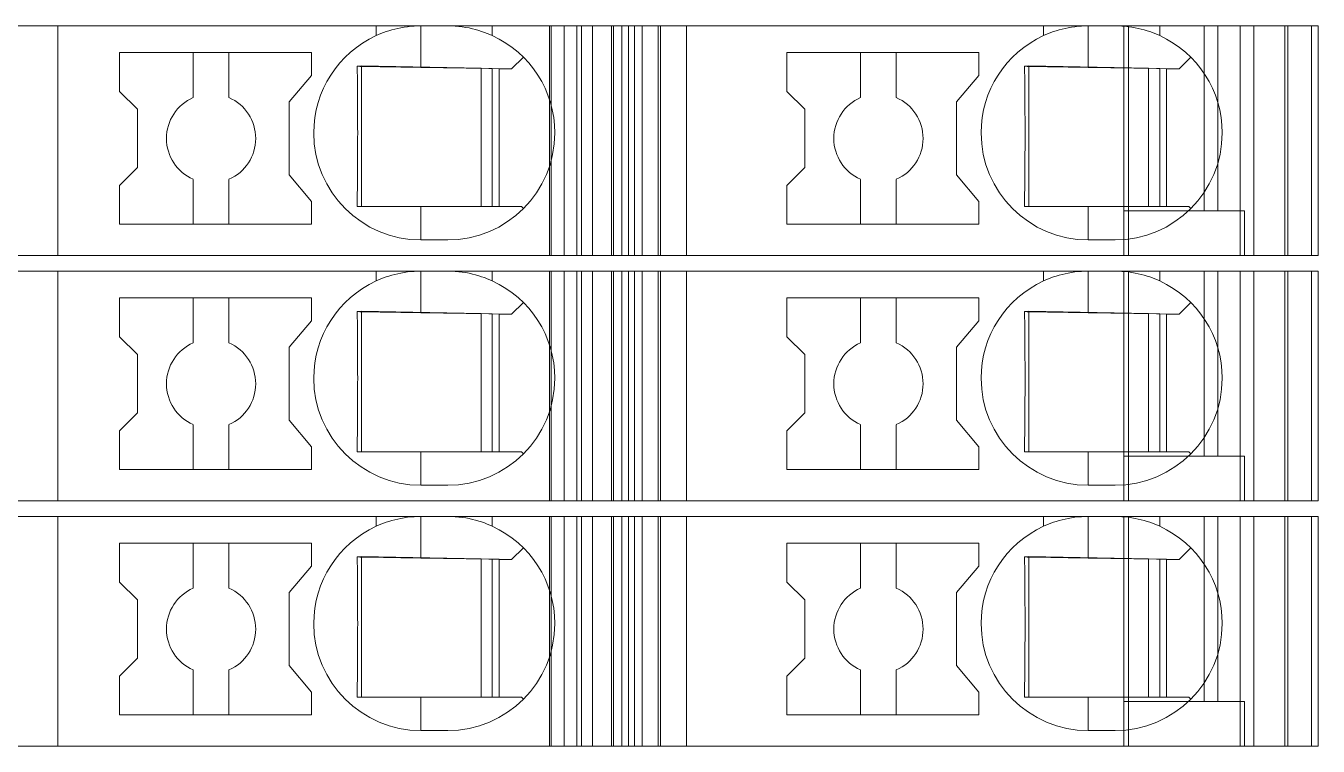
# Model space of a CAD drawing. Header units: millimetres. Extents: x 0 to 2100, y 0 to 1485.
# Drawn here: x 1261.2 to 1290.15, y 733.85 to 750 of the extents above; entities that cross this region are included whole.
import ezdxf
from ezdxf.enums import TextEntityAlignment as Align

# ---------------------------------------------------------------- set-up
doc = ezdxf.new("R2010")
doc.units = ezdxf.units.MM
for name, color, linetype, lineweight in [('EPLAN309', 5, 'Continuous', 5), ('EPLAN493', 5, 'Continuous', 5), ('MAIN-1', 7, 'Continuous', 5), ('MAIN-2', 7, 'Continuous', 5)]:
    doc.layers.add(name, color=color, linetype=linetype, lineweight=lineweight)
doc.styles.add('Tahoma', font='')
doc.styles.get('Tahoma').set_extended_font_data('Tahoma')

# ---------------------------------------------------------------- blocks, each defined once
blk = doc.blocks.new('EPLSYM_LibrarySPECIAL_Symbol12_Variant0_Placement8_9')
at = {"layer": 'EPLAN309', "lineweight": 13, "ltscale": 20}
blk.add_lwpolyline([(0, -5.15), (68.15, -5.15), (68.15, 0), (0, 0)], close=True, dxfattribs=at)
at = {"layer": 'EPLAN493', "color": 5, "style": 'Tahoma'}
blk.add_attdef('17_20450', text='', height=2.93475, dxfattribs=at).set_placement((0, -27.293475), align=Align.MIDDLE_RIGHT)
blk = doc.blocks.new('EPLSYM_LibrarySPECIAL_Symbol12_Variant0_Placement8_10')
at = {"layer": 'EPLAN309', "lineweight": 13, "ltscale": 20}
blk.add_lwpolyline([(0, -5.15), (68.15, -5.15), (68.15, 0), (0, 0)], close=True, dxfattribs=at)
at = {"layer": 'EPLAN493', "color": 5, "style": 'Tahoma'}
blk.add_attdef('17_20450', text='', height=2.93475, dxfattribs=at).set_placement((0, -27.293475), align=Align.MIDDLE_RIGHT)
blk = doc.blocks.new('EPLSYM_LibrarySPECIAL_Symbol12_Variant0_Placement8_11')
at = {"layer": 'EPLAN309', "lineweight": 13, "ltscale": 20}
blk.add_lwpolyline([(0, -5.15), (68.15, -5.15), (68.15, 0), (0, 0)], close=True, dxfattribs=at)
at = {"layer": 'EPLAN493', "color": 5, "style": 'Tahoma'}
blk.add_attdef('17_20450', text='', height=2.93475, dxfattribs=at).set_placement((0, -27.293475), align=Align.MIDDLE_RIGHT)

msp = doc.modelspace()

# ---------------------------------------------------------------- linework, layer by layer
at = {"layer": 'MAIN-1'}
for p, q in [((1261.919, 750), (1261.2, 750)), ((1269.05, 750), (1261.919, 750)), ((1261.919, 750), (1261.919, 744.85)), ((1269.05, 750), (1270.05, 750)), ((1269.05, 749.782), (1269.05, 750)), ((1269.156, 749.827), (1269.102, 749.805)), ((1269.213, 749.849), (1269.156, 749.827)), ((1269.272, 749.87), (1269.213, 749.849)), ((1269.333, 749.89), (1269.272, 749.87)), ((1269.397, 749.909), (1269.333, 749.89)), ((1269.463, 749.927), (1269.397, 749.909)), ((1269.531, 749.943), (1269.463, 749.927)), ((1269.601, 749.958), (1269.531, 749.943)), ((1269.673, 749.97), (1269.601, 749.958)), ((1269.746, 749.981), (1269.673, 749.97)), ((1269.821, 749.989), (1269.746, 749.981)), ((1269.897, 749.995), (1269.821, 749.989)), ((1269.973, 749.999), (1269.897, 749.995)), ((1270.05, 750), (1269.973, 749.999)), ((1270.05, 749.068), (1270.05, 750)), ((1270.05, 750), (1270.65, 750)), ((1270.65, 750), (1270.732, 749.999)), ((1271.65, 750), (1270.65, 750)), ((1270.732, 749.999), (1270.814, 749.994)), ((1270.814, 749.994), (1270.896, 749.987)), ((1270.896, 749.987), (1270.975, 749.978)), ((1270.975, 749.978), (1271.053, 749.966)), ((1271.053, 749.966), (1271.13, 749.952)), ((1271.13, 749.952), (1271.204, 749.935)), ((1271.204, 749.935), (1271.275, 749.917)), ((1271.275, 749.917), (1271.345, 749.897)), ((1271.345, 749.897), (1271.411, 749.876)), ((1271.411, 749.876), (1271.475, 749.854)), ((1271.475, 749.854), (1271.536, 749.831)), ((1271.536, 749.831), (1271.594, 749.806)), ((1271.594, 749.806), (1271.65, 749.782)), ((1271.65, 750), (1274.704, 750)), ((1271.65, 749.782), (1271.65, 750)), ((1274.832, 750), (1274.704, 750)), ((1274.704, 744.85), (1274.704, 750)), ((1274.832, 750), (1275.367, 750)), ((1274.832, 744.85), (1274.832, 750)), ((1276, 750), (1275.367, 750)), ((1275.367, 744.85), (1275.367, 750)), ((1276, 750), (1284, 750)), ((1276, 744.85), (1276, 750)), ((1284, 750), (1285, 750)), ((1284, 749.782), (1284, 750)), ((1284.106, 749.827), (1284.052, 749.805)), ((1284.163, 749.849), (1284.106, 749.827)), ((1284.222, 749.87), (1284.163, 749.849)), ((1284.283, 749.89), (1284.222, 749.87)), ((1284.347, 749.909), (1284.283, 749.89)), ((1284.413, 749.927), (1284.347, 749.909)), ((1284.481, 749.943), (1284.413, 749.927)), ((1284.551, 749.958), (1284.481, 749.943)), ((1284.622, 749.97), (1284.551, 749.958)), ((1284.696, 749.981), (1284.622, 749.97)), ((1284.771, 749.989), (1284.696, 749.981)), ((1284.847, 749.995), (1284.771, 749.989)), ((1284.923, 749.999), (1284.847, 749.995)), ((1285, 750), (1284.923, 749.999)), ((1285, 749.068), (1285, 750)), ((1285, 750), (1285.6, 750)), ((1285.6, 750), (1285.677, 749.999)), ((1286.6, 750), (1285.6, 750)), ((1285.677, 749.999), (1285.753, 749.995)), ((1285.753, 749.995), (1285.829, 749.989)), ((1285.829, 749.989), (1285.904, 749.981)), ((1285.904, 749.981), (1285.978, 749.97)), ((1285.978, 749.97), (1286.049, 749.958)), ((1286.049, 749.958), (1286.119, 749.943)), ((1286.119, 749.943), (1286.187, 749.927)), ((1286.187, 749.927), (1286.253, 749.909)), ((1286.253, 749.909), (1286.317, 749.89)), ((1286.317, 749.89), (1286.378, 749.87)), ((1286.378, 749.87), (1286.437, 749.849)), ((1286.437, 749.849), (1286.494, 749.827)), ((1286.494, 749.827), (1286.548, 749.805)), ((1286.6, 750), (1290, 750)), ((1286.6, 749.782), (1286.6, 750)), ((1290, 744.85), (1290, 750)), ((1269.102, 749.805), (1269.05, 749.782)), ((1284.052, 749.805), (1284, 749.782)), ((1286.548, 749.805), (1286.6, 749.782)), ((1263.3, 749.4), (1263.3, 748.529)), ((1263.3, 749.4), (1267.6, 749.4)), ((1264.95, 749.4), (1264.95, 748.392)), ((1265.75, 748.392), (1265.75, 749.4)), ((1267.6, 748.889), (1267.6, 749.4)), ((1272.083, 749.033), (1272.347, 749.297)), ((1278.25, 749.4), (1278.25, 748.529)), ((1278.25, 749.4), (1282.55, 749.4)), ((1279.9, 749.4), (1279.9, 748.392)), ((1280.7, 748.392), (1280.7, 749.4)), ((1282.55, 748.889), (1282.55, 749.4)), ((1287.033, 749.033), (1287.297, 749.297)), ((1268.624, 749.092), (1268.625, 749.022)), ((1268.685, 749.091), (1268.624, 749.092)), ((1268.625, 749.022), (1268.625, 748.95)), ((1268.625, 748.95), (1268.626, 748.877)), ((1268.746, 749.09), (1268.685, 749.091)), ((1268.721, 749.091), (1268.721, 745.95)), ((1268.809, 749.089), (1268.746, 749.09)), ((1268.873, 749.088), (1268.809, 749.089)), ((1268.937, 749.087), (1268.873, 749.088)), ((1269.003, 749.086), (1268.937, 749.087)), ((1269.071, 749.085), (1269.003, 749.086)), ((1269.14, 749.084), (1269.071, 749.085)), ((1269.21, 749.082), (1269.14, 749.084)), ((1269.283, 749.081), (1269.21, 749.082)), ((1269.358, 749.08), (1269.283, 749.081)), ((1269.435, 749.079), (1269.358, 749.08)), ((1269.514, 749.077), (1269.435, 749.079)), ((1269.597, 749.076), (1269.514, 749.077)), ((1269.682, 749.075), (1269.597, 749.076)), ((1269.771, 749.073), (1269.682, 749.075)), ((1269.862, 749.071), (1269.771, 749.073)), ((1269.955, 749.07), (1269.862, 749.071)), ((1270.05, 749.068), (1269.955, 749.07)), ((1270.05, 749.068), (1272.083, 749.033)), ((1271.4, 749.045), (1271.4, 745.95)), ((1271.65, 745.95), (1271.65, 749.04)), ((1271.8, 749.038), (1271.8, 745.95)), ((1283.574, 749.092), (1283.574, 749.022)), ((1283.635, 749.091), (1283.574, 749.092)), ((1283.574, 749.022), (1283.575, 748.95)), ((1283.575, 748.95), (1283.576, 748.877)), ((1283.696, 749.09), (1283.635, 749.091)), ((1283.671, 749.091), (1283.671, 745.95)), ((1283.759, 749.089), (1283.696, 749.09)), ((1283.822, 749.088), (1283.759, 749.089)), ((1283.887, 749.087), (1283.822, 749.088)), ((1283.953, 749.086), (1283.887, 749.087)), ((1284.021, 749.085), (1283.953, 749.086)), ((1284.09, 749.084), (1284.021, 749.085)), ((1284.16, 749.082), (1284.09, 749.084)), ((1284.233, 749.081), (1284.16, 749.082)), ((1284.307, 749.08), (1284.233, 749.081)), ((1284.385, 749.079), (1284.307, 749.08)), ((1284.464, 749.077), (1284.385, 749.079)), ((1284.547, 749.076), (1284.464, 749.077)), ((1284.632, 749.075), (1284.547, 749.076)), ((1284.72, 749.073), (1284.632, 749.075)), ((1284.812, 749.071), (1284.72, 749.073)), ((1284.905, 749.07), (1284.812, 749.071)), ((1285, 749.068), (1284.905, 749.07)), ((1285, 749.068), (1287.033, 749.033)), ((1286.35, 749.045), (1286.35, 745.95)), ((1286.6, 745.95), (1286.6, 749.04)), ((1286.75, 749.038), (1286.75, 745.95)), ((1267.1, 748.293), (1267.6, 748.889)), ((1268.626, 748.877), (1268.627, 748.803)), ((1268.627, 748.803), (1268.628, 748.727)), ((1268.628, 748.727), (1268.628, 748.649)), ((1268.628, 748.649), (1268.629, 748.57)), ((1282.05, 748.293), (1282.55, 748.889)), ((1283.576, 748.877), (1283.577, 748.803)), ((1283.577, 748.803), (1283.577, 748.727)), ((1283.577, 748.727), (1283.578, 748.649)), ((1283.578, 748.649), (1283.579, 748.57)), ((1263.7, 748.129), (1263.3, 748.529)), ((1268.629, 748.57), (1268.63, 748.488)), ((1268.63, 748.488), (1268.63, 748.404)), ((1268.63, 748.404), (1268.631, 748.317)), ((1278.65, 748.129), (1278.25, 748.529)), ((1283.579, 748.57), (1283.58, 748.488)), ((1283.58, 748.488), (1283.58, 748.404)), ((1283.58, 748.404), (1283.581, 748.317)), ((1263.7, 748.129), (1263.7, 746.821)), ((1267.1, 748.293), (1267.1, 746.657)), ((1268.631, 748.317), (1268.631, 748.226)), ((1268.631, 748.226), (1268.632, 748.132)), ((1268.632, 748.132), (1268.633, 748.034)), ((1278.65, 748.129), (1278.65, 746.821)), ((1282.05, 748.293), (1282.05, 746.657)), ((1283.581, 748.317), (1283.581, 748.226)), ((1283.581, 748.226), (1283.582, 748.132)), ((1283.582, 748.132), (1283.582, 748.034)), ((1268.633, 748.034), (1268.633, 747.931)), ((1268.633, 747.931), (1268.633, 747.824)), ((1268.633, 747.824), (1268.633, 747.713)), ((1283.582, 748.034), (1283.583, 747.931)), ((1283.583, 747.931), (1283.583, 747.824)), ((1283.583, 747.824), (1283.583, 747.713)), ((1268.633, 747.713), (1268.634, 747.6)), ((1268.634, 747.6), (1268.633, 747.479)), ((1283.583, 747.713), (1283.583, 747.6)), ((1283.583, 747.6), (1283.583, 747.479)), ((1268.633, 747.247), (1268.632, 747.138)), ((1268.633, 747.479), (1268.633, 747.361)), ((1268.633, 747.361), (1268.633, 747.247)), ((1283.583, 747.247), (1283.582, 747.138)), ((1283.583, 747.479), (1283.583, 747.361)), ((1283.583, 747.361), (1283.583, 747.247)), ((1268.632, 747.034), (1268.631, 746.934)), ((1268.631, 746.934), (1268.631, 746.839)), ((1268.632, 747.138), (1268.632, 747.034)), ((1283.582, 747.034), (1283.581, 746.934)), ((1283.581, 746.934), (1283.581, 746.839)), ((1283.582, 747.138), (1283.582, 747.034)), ((1263.7, 746.821), (1263.3, 746.421)), ((1267.1, 746.657), (1267.6, 746.061)), ((1268.629, 746.659), (1268.628, 746.573)), ((1268.63, 746.748), (1268.629, 746.659)), ((1268.631, 746.839), (1268.63, 746.748)), ((1278.65, 746.821), (1278.25, 746.421)), ((1282.05, 746.657), (1282.55, 746.061)), ((1283.579, 746.659), (1283.578, 746.573)), ((1283.58, 746.748), (1283.579, 746.659)), ((1283.581, 746.839), (1283.58, 746.748)), ((1263.3, 746.421), (1263.3, 745.55)), ((1264.95, 746.558), (1264.95, 745.55)), ((1265.75, 746.558), (1265.75, 745.55)), ((1268.627, 746.408), (1268.626, 746.329)), ((1268.628, 746.49), (1268.627, 746.408)), ((1268.628, 746.573), (1268.628, 746.49)), ((1278.25, 746.421), (1278.25, 745.55)), ((1279.9, 746.558), (1279.9, 745.55)), ((1280.7, 746.558), (1280.7, 745.55)), ((1283.577, 746.408), (1283.576, 746.329)), ((1283.578, 746.49), (1283.577, 746.408)), ((1283.578, 746.573), (1283.578, 746.49)), ((1267.6, 745.55), (1267.6, 746.061)), ((1268.624, 746.098), (1268.623, 746.024)), ((1268.625, 746.25), (1268.624, 746.174)), ((1268.624, 746.174), (1268.624, 746.098)), ((1268.626, 746.329), (1268.625, 746.25)), ((1282.55, 745.55), (1282.55, 746.061)), ((1283.574, 746.098), (1283.573, 746.024)), ((1283.575, 746.25), (1283.574, 746.174)), ((1283.574, 746.174), (1283.574, 746.098)), ((1283.576, 746.329), (1283.575, 746.25)), ((1268.623, 746.024), (1268.622, 745.95)), ((1268.622, 745.95), (1268.683, 745.95)), ((1268.683, 745.95), (1268.746, 745.95)), ((1268.746, 745.95), (1268.809, 745.95)), ((1268.809, 745.95), (1268.873, 745.95)), ((1268.873, 745.95), (1268.939, 745.95)), ((1268.939, 745.95), (1269.005, 745.95)), ((1269.005, 745.95), (1269.074, 745.95)), ((1269.074, 745.95), (1269.144, 745.95)), ((1269.144, 745.95), (1269.215, 745.95)), ((1269.215, 745.95), (1269.289, 745.95)), ((1269.289, 745.95), (1269.364, 745.95)), ((1269.364, 745.95), (1269.442, 745.95)), ((1269.442, 745.95), (1269.522, 745.95)), ((1269.522, 745.95), (1269.605, 745.95)), ((1269.605, 745.95), (1269.69, 745.95)), ((1269.69, 745.95), (1269.778, 745.95)), ((1269.778, 745.95), (1269.867, 745.95)), ((1269.867, 745.95), (1269.958, 745.95)), ((1269.958, 745.95), (1270.05, 745.95)), ((1270.05, 745.95), (1272.3, 745.95)), ((1270.05, 745.95), (1270.05, 745.2)), ((1272.347, 745.903), (1272.3, 745.95)), ((1283.573, 746.024), (1283.572, 745.95)), ((1283.572, 745.95), (1283.633, 745.95)), ((1283.633, 745.95), (1283.695, 745.95)), ((1283.695, 745.95), (1283.759, 745.95)), ((1283.759, 745.95), (1283.823, 745.95)), ((1283.823, 745.95), (1283.889, 745.95)), ((1283.889, 745.95), (1283.955, 745.95)), ((1283.955, 745.95), (1284.024, 745.95)), ((1284.024, 745.95), (1284.093, 745.95)), ((1284.093, 745.95), (1284.165, 745.95)), ((1284.165, 745.95), (1284.239, 745.95)), ((1284.239, 745.95), (1284.314, 745.95)), ((1284.314, 745.95), (1284.392, 745.95)), ((1284.392, 745.95), (1284.472, 745.95)), ((1284.472, 745.95), (1284.555, 745.95)), ((1284.555, 745.95), (1284.64, 745.95)), ((1284.64, 745.95), (1284.727, 745.95)), ((1284.727, 745.95), (1284.817, 745.95)), ((1284.817, 745.95), (1284.908, 745.95)), ((1284.908, 745.95), (1285, 745.95)), ((1285, 745.95), (1285, 745.2)), ((1285, 745.95), (1287.25, 745.95)), ((1287.297, 745.903), (1287.25, 745.95)), ((1267.6, 745.55), (1263.3, 745.55)), ((1282.55, 745.55), (1278.25, 745.55)), ((1270.65, 745.2), (1270.05, 745.2)), ((1285.6, 745.2), (1285, 745.2)), ((1261.919, 744.85), (1261.2, 744.85)), ((1261.919, 744.85), (1274.704, 744.85)), ((1273.544, 744.85), (1273.544, 744.85)), ((1273.65, 744.85), (1273.65, 744.85)), ((1274.832, 744.85), (1274.704, 744.85)), ((1274.832, 744.85), (1275.367, 744.85)), ((1276, 744.85), (1275.367, 744.85)), ((1276, 744.85), (1290, 744.85)), ((1288.5, 744.85), (1288.5, 744.85)), ((1261.919, 744.5), (1261.2, 744.5)), ((1269.05, 744.5), (1261.919, 744.5)), ((1261.919, 744.5), (1261.919, 739.35)), ((1269.05, 744.5), (1270.05, 744.5)), ((1269.05, 744.282), (1269.05, 744.5)), ((1269.102, 744.305), (1269.05, 744.282)), ((1269.156, 744.327), (1269.102, 744.305)), ((1269.213, 744.349), (1269.156, 744.327)), ((1269.272, 744.37), (1269.213, 744.349)), ((1269.333, 744.39), (1269.272, 744.37)), ((1269.397, 744.409), (1269.333, 744.39)), ((1269.463, 744.427), (1269.397, 744.409)), ((1269.531, 744.443), (1269.463, 744.427)), ((1269.601, 744.458), (1269.531, 744.443)), ((1269.673, 744.47), (1269.601, 744.458)), ((1269.746, 744.481), (1269.673, 744.47)), ((1269.821, 744.489), (1269.746, 744.481)), ((1269.897, 744.495), (1269.821, 744.489)), ((1269.973, 744.499), (1269.897, 744.495)), ((1270.05, 744.5), (1269.973, 744.499)), ((1270.05, 743.568), (1270.05, 744.5)), ((1270.05, 744.5), (1270.65, 744.5)), ((1270.65, 744.5), (1270.732, 744.499)), ((1271.65, 744.5), (1270.65, 744.5)), ((1270.732, 744.499), (1270.814, 744.494)), ((1270.814, 744.494), (1270.896, 744.487)), ((1270.896, 744.487), (1270.975, 744.478)), ((1270.975, 744.478), (1271.053, 744.466)), ((1271.053, 744.466), (1271.13, 744.452)), ((1271.13, 744.452), (1271.204, 744.435)), ((1271.204, 744.435), (1271.275, 744.417)), ((1271.275, 744.417), (1271.345, 744.397)), ((1271.345, 744.397), (1271.411, 744.376)), ((1271.411, 744.376), (1271.475, 744.354)), ((1271.475, 744.354), (1271.536, 744.331)), ((1271.536, 744.331), (1271.594, 744.306)), ((1271.594, 744.306), (1271.65, 744.282)), ((1271.65, 744.5), (1274.704, 744.5)), ((1271.65, 744.282), (1271.65, 744.5)), ((1274.832, 744.5), (1274.704, 744.5)), ((1274.704, 739.35), (1274.704, 744.5)), ((1274.832, 744.5), (1275.367, 744.5)), ((1274.832, 739.35), (1274.832, 744.5)), ((1276, 744.5), (1275.367, 744.5)), ((1275.367, 739.35), (1275.367, 744.5)), ((1276, 744.5), (1284, 744.5)), ((1276, 739.35), (1276, 744.5)), ((1284, 744.5), (1285, 744.5)), ((1284, 744.282), (1284, 744.5)), ((1284.052, 744.305), (1284, 744.282)), ((1284.106, 744.327), (1284.052, 744.305)), ((1284.163, 744.349), (1284.106, 744.327)), ((1284.222, 744.37), (1284.163, 744.349)), ((1284.283, 744.39), (1284.222, 744.37)), ((1284.347, 744.409), (1284.283, 744.39)), ((1284.413, 744.427), (1284.347, 744.409)), ((1284.481, 744.443), (1284.413, 744.427)), ((1284.551, 744.458), (1284.481, 744.443)), ((1284.622, 744.47), (1284.551, 744.458)), ((1284.696, 744.481), (1284.622, 744.47)), ((1284.771, 744.489), (1284.696, 744.481)), ((1284.847, 744.495), (1284.771, 744.489)), ((1284.923, 744.499), (1284.847, 744.495)), ((1285, 744.5), (1284.923, 744.499)), ((1285, 743.568), (1285, 744.5)), ((1285, 744.5), (1285.6, 744.5)), ((1285.6, 744.5), (1285.677, 744.499)), ((1286.6, 744.5), (1285.6, 744.5)), ((1285.677, 744.499), (1285.753, 744.495)), ((1285.753, 744.495), (1285.829, 744.489)), ((1285.829, 744.489), (1285.904, 744.481)), ((1285.904, 744.481), (1285.978, 744.47)), ((1285.978, 744.47), (1286.049, 744.458)), ((1286.049, 744.458), (1286.119, 744.443)), ((1286.119, 744.443), (1286.187, 744.427)), ((1286.187, 744.427), (1286.253, 744.409)), ((1286.253, 744.409), (1286.317, 744.39)), ((1286.317, 744.39), (1286.378, 744.37)), ((1286.378, 744.37), (1286.437, 744.349)), ((1286.437, 744.349), (1286.494, 744.327)), ((1286.494, 744.327), (1286.548, 744.305)), ((1286.548, 744.305), (1286.6, 744.282)), ((1286.6, 744.5), (1290, 744.5)), ((1286.6, 744.282), (1286.6, 744.5)), ((1290, 739.35), (1290, 744.5)), ((1263.3, 743.9), (1263.3, 743.029)), ((1263.3, 743.9), (1267.6, 743.9)), ((1264.95, 743.9), (1264.95, 742.892)), ((1265.75, 742.892), (1265.75, 743.9)), ((1267.6, 743.389), (1267.6, 743.9)), ((1272.083, 743.533), (1272.347, 743.797)), ((1278.25, 743.9), (1278.25, 743.029)), ((1278.25, 743.9), (1282.55, 743.9)), ((1279.9, 743.9), (1279.9, 742.892)), ((1280.7, 742.892), (1280.7, 743.9)), ((1282.55, 743.389), (1282.55, 743.9)), ((1287.033, 743.533), (1287.297, 743.797)), ((1268.624, 743.592), (1268.625, 743.522)), ((1268.685, 743.591), (1268.624, 743.592)), ((1268.625, 743.522), (1268.625, 743.45)), ((1268.625, 743.45), (1268.626, 743.377)), ((1268.746, 743.59), (1268.685, 743.591)), ((1268.721, 743.591), (1268.721, 740.45)), ((1268.809, 743.589), (1268.746, 743.59)), ((1268.873, 743.588), (1268.809, 743.589)), ((1268.937, 743.587), (1268.873, 743.588)), ((1269.003, 743.586), (1268.937, 743.587)), ((1269.071, 743.585), (1269.003, 743.586)), ((1269.14, 743.584), (1269.071, 743.585)), ((1269.21, 743.582), (1269.14, 743.584)), ((1269.283, 743.581), (1269.21, 743.582)), ((1269.358, 743.58), (1269.283, 743.581)), ((1269.435, 743.579), (1269.358, 743.58)), ((1269.514, 743.577), (1269.435, 743.579)), ((1269.597, 743.576), (1269.514, 743.577)), ((1269.682, 743.575), (1269.597, 743.576)), ((1269.771, 743.573), (1269.682, 743.575)), ((1269.862, 743.571), (1269.771, 743.573)), ((1269.955, 743.57), (1269.862, 743.571)), ((1270.05, 743.568), (1269.955, 743.57)), ((1270.05, 743.568), (1272.083, 743.533)), ((1271.4, 743.545), (1271.4, 740.45)), ((1271.65, 740.45), (1271.65, 743.54)), ((1271.8, 743.538), (1271.8, 740.45)), ((1283.574, 743.592), (1283.574, 743.522)), ((1283.635, 743.591), (1283.574, 743.592)), ((1283.574, 743.522), (1283.575, 743.45)), ((1283.575, 743.45), (1283.576, 743.377)), ((1283.696, 743.59), (1283.635, 743.591)), ((1283.671, 743.591), (1283.671, 740.45)), ((1283.759, 743.589), (1283.696, 743.59)), ((1283.822, 743.588), (1283.759, 743.589)), ((1283.887, 743.587), (1283.822, 743.588)), ((1283.953, 743.586), (1283.887, 743.587)), ((1284.021, 743.585), (1283.953, 743.586)), ((1284.09, 743.584), (1284.021, 743.585)), ((1284.16, 743.582), (1284.09, 743.584)), ((1284.233, 743.581), (1284.16, 743.582)), ((1284.307, 743.58), (1284.233, 743.581)), ((1284.385, 743.579), (1284.307, 743.58)), ((1284.464, 743.577), (1284.385, 743.579)), ((1284.547, 743.576), (1284.464, 743.577)), ((1284.632, 743.575), (1284.547, 743.576)), ((1284.72, 743.573), (1284.632, 743.575)), ((1284.812, 743.571), (1284.72, 743.573)), ((1284.905, 743.57), (1284.812, 743.571)), ((1285, 743.568), (1284.905, 743.57)), ((1285, 743.568), (1287.033, 743.533)), ((1286.35, 743.545), (1286.35, 740.45)), ((1286.6, 740.45), (1286.6, 743.54)), ((1286.75, 743.538), (1286.75, 740.45)), ((1267.1, 742.793), (1267.6, 743.389)), ((1268.626, 743.377), (1268.627, 743.303)), ((1268.627, 743.303), (1268.628, 743.227)), ((1268.628, 743.227), (1268.628, 743.149)), ((1268.628, 743.149), (1268.629, 743.07)), ((1282.05, 742.793), (1282.55, 743.389)), ((1283.576, 743.377), (1283.577, 743.303)), ((1283.577, 743.303), (1283.577, 743.227)), ((1283.577, 743.227), (1283.578, 743.149)), ((1283.578, 743.149), (1283.579, 743.07)), ((1263.7, 742.629), (1263.3, 743.029)), ((1268.629, 743.07), (1268.63, 742.988)), ((1268.63, 742.988), (1268.63, 742.904)), ((1268.63, 742.904), (1268.631, 742.817)), ((1278.65, 742.629), (1278.25, 743.029)), ((1283.579, 743.07), (1283.58, 742.988)), ((1283.58, 742.988), (1283.58, 742.904)), ((1283.58, 742.904), (1283.581, 742.817)), ((1263.7, 742.629), (1263.7, 741.321)), ((1267.1, 742.793), (1267.1, 741.157)), ((1268.631, 742.817), (1268.631, 742.726)), ((1268.631, 742.726), (1268.632, 742.632)), ((1268.632, 742.632), (1268.633, 742.534)), ((1278.65, 742.629), (1278.65, 741.321)), ((1282.05, 742.793), (1282.05, 741.157)), ((1283.581, 742.817), (1283.581, 742.726)), ((1283.581, 742.726), (1283.582, 742.632)), ((1283.582, 742.632), (1283.582, 742.534)), ((1268.633, 742.534), (1268.633, 742.431)), ((1268.633, 742.431), (1268.633, 742.324)), ((1268.633, 742.324), (1268.633, 742.213)), ((1283.582, 742.534), (1283.583, 742.431)), ((1283.583, 742.431), (1283.583, 742.324)), ((1283.583, 742.324), (1283.583, 742.213)), ((1268.633, 742.213), (1268.634, 742.1)), ((1268.634, 742.1), (1268.633, 741.979)), ((1283.583, 742.213), (1283.583, 742.1)), ((1283.583, 742.1), (1283.583, 741.979)), ((1268.633, 741.747), (1268.632, 741.638)), ((1268.633, 741.979), (1268.633, 741.861)), ((1268.633, 741.861), (1268.633, 741.747)), ((1283.583, 741.747), (1283.582, 741.638)), ((1283.583, 741.979), (1283.583, 741.861)), ((1283.583, 741.861), (1283.583, 741.747)), ((1268.632, 741.534), (1268.631, 741.434)), ((1268.631, 741.434), (1268.631, 741.339)), ((1268.632, 741.638), (1268.632, 741.534)), ((1283.582, 741.534), (1283.581, 741.434)), ((1283.581, 741.434), (1283.581, 741.339)), ((1283.582, 741.638), (1283.582, 741.534)), ((1263.7, 741.321), (1263.3, 740.921)), ((1267.1, 741.157), (1267.6, 740.561)), ((1268.629, 741.159), (1268.628, 741.073)), ((1268.63, 741.248), (1268.629, 741.159)), ((1268.631, 741.339), (1268.63, 741.248)), ((1278.65, 741.321), (1278.25, 740.921)), ((1282.05, 741.157), (1282.55, 740.561)), ((1283.579, 741.159), (1283.578, 741.073)), ((1283.58, 741.248), (1283.579, 741.159)), ((1283.581, 741.339), (1283.58, 741.248)), ((1263.3, 740.921), (1263.3, 740.05)), ((1264.95, 741.058), (1264.95, 740.05)), ((1265.75, 741.058), (1265.75, 740.05)), ((1268.627, 740.908), (1268.626, 740.829)), ((1268.628, 740.99), (1268.627, 740.908)), ((1268.628, 741.073), (1268.628, 740.99)), ((1278.25, 740.921), (1278.25, 740.05)), ((1279.9, 741.058), (1279.9, 740.05)), ((1280.7, 741.058), (1280.7, 740.05)), ((1283.577, 740.908), (1283.576, 740.829)), ((1283.578, 740.99), (1283.577, 740.908)), ((1283.578, 741.073), (1283.578, 740.99)), ((1267.6, 740.05), (1267.6, 740.561)), ((1268.624, 740.598), (1268.623, 740.524)), ((1268.625, 740.75), (1268.624, 740.674)), ((1268.624, 740.674), (1268.624, 740.598)), ((1268.626, 740.829), (1268.625, 740.75)), ((1282.55, 740.05), (1282.55, 740.561)), ((1283.574, 740.598), (1283.573, 740.524)), ((1283.575, 740.75), (1283.574, 740.674)), ((1283.574, 740.674), (1283.574, 740.598)), ((1283.576, 740.829), (1283.575, 740.75)), ((1268.623, 740.524), (1268.622, 740.45)), ((1268.622, 740.45), (1268.683, 740.45)), ((1268.683, 740.45), (1268.746, 740.45)), ((1268.746, 740.45), (1268.809, 740.45)), ((1268.809, 740.45), (1268.873, 740.45)), ((1268.873, 740.45), (1268.939, 740.45)), ((1268.939, 740.45), (1269.005, 740.45)), ((1269.005, 740.45), (1269.074, 740.45)), ((1269.074, 740.45), (1269.144, 740.45)), ((1269.144, 740.45), (1269.215, 740.45)), ((1269.215, 740.45), (1269.289, 740.45)), ((1269.289, 740.45), (1269.364, 740.45)), ((1269.364, 740.45), (1269.442, 740.45)), ((1269.442, 740.45), (1269.522, 740.45)), ((1269.522, 740.45), (1269.605, 740.45)), ((1269.605, 740.45), (1269.69, 740.45)), ((1269.69, 740.45), (1269.778, 740.45)), ((1269.778, 740.45), (1269.867, 740.45)), ((1269.867, 740.45), (1269.958, 740.45)), ((1269.958, 740.45), (1270.05, 740.45)), ((1270.05, 740.45), (1272.3, 740.45)), ((1270.05, 740.45), (1270.05, 739.7)), ((1272.347, 740.403), (1272.3, 740.45)), ((1283.573, 740.524), (1283.572, 740.45)), ((1283.572, 740.45), (1283.633, 740.45)), ((1283.633, 740.45), (1283.695, 740.45)), ((1283.695, 740.45), (1283.759, 740.45)), ((1283.759, 740.45), (1283.823, 740.45)), ((1283.823, 740.45), (1283.889, 740.45)), ((1283.889, 740.45), (1283.955, 740.45)), ((1283.955, 740.45), (1284.024, 740.45)), ((1284.024, 740.45), (1284.093, 740.45)), ((1284.093, 740.45), (1284.165, 740.45)), ((1284.165, 740.45), (1284.239, 740.45)), ((1284.239, 740.45), (1284.314, 740.45)), ((1284.314, 740.45), (1284.392, 740.45)), ((1284.392, 740.45), (1284.472, 740.45)), ((1284.472, 740.45), (1284.555, 740.45)), ((1284.555, 740.45), (1284.64, 740.45)), ((1284.64, 740.45), (1284.727, 740.45)), ((1284.727, 740.45), (1284.817, 740.45)), ((1284.817, 740.45), (1284.908, 740.45)), ((1284.908, 740.45), (1285, 740.45)), ((1285, 740.45), (1285, 739.7)), ((1285, 740.45), (1287.25, 740.45)), ((1287.297, 740.403), (1287.25, 740.45)), ((1267.6, 740.05), (1263.3, 740.05)), ((1282.55, 740.05), (1278.25, 740.05)), ((1270.65, 739.7), (1270.05, 739.7)), ((1285.6, 739.7), (1285, 739.7)), ((1261.919, 739.35), (1261.2, 739.35)), ((1261.919, 739.35), (1274.704, 739.35)), ((1273.544, 739.35), (1273.544, 739.35)), ((1273.65, 739.35), (1273.65, 739.35)), ((1274.832, 739.35), (1274.704, 739.35)), ((1274.832, 739.35), (1275.367, 739.35)), ((1276, 739.35), (1275.367, 739.35)), ((1276, 739.35), (1290, 739.35)), ((1288.5, 739.35), (1288.5, 739.35)), ((1261.919, 739), (1261.2, 739)), ((1269.05, 739), (1261.919, 739)), ((1261.919, 739), (1261.919, 733.85)), ((1269.05, 739), (1270.05, 739)), ((1269.05, 738.782), (1269.05, 739)), ((1269.102, 738.805), (1269.05, 738.782)), ((1269.156, 738.827), (1269.102, 738.805)), ((1269.213, 738.849), (1269.156, 738.827)), ((1269.272, 738.87), (1269.213, 738.849)), ((1269.333, 738.89), (1269.272, 738.87)), ((1269.397, 738.909), (1269.333, 738.89)), ((1269.463, 738.927), (1269.397, 738.909)), ((1269.531, 738.943), (1269.463, 738.927)), ((1269.601, 738.958), (1269.531, 738.943)), ((1269.673, 738.97), (1269.601, 738.958)), ((1269.746, 738.981), (1269.673, 738.97)), ((1269.821, 738.989), (1269.746, 738.981)), ((1269.897, 738.995), (1269.821, 738.989)), ((1269.973, 738.999), (1269.897, 738.995)), ((1270.05, 739), (1269.973, 738.999)), ((1270.05, 738.068), (1270.05, 739)), ((1270.05, 739), (1270.65, 739)), ((1270.65, 739), (1270.732, 738.999)), ((1271.65, 739), (1270.65, 739)), ((1270.732, 738.999), (1270.814, 738.994)), ((1270.814, 738.994), (1270.896, 738.987)), ((1270.896, 738.987), (1270.975, 738.978)), ((1270.975, 738.978), (1271.053, 738.966)), ((1271.053, 738.966), (1271.13, 738.952)), ((1271.13, 738.952), (1271.204, 738.935)), ((1271.204, 738.935), (1271.275, 738.917)), ((1271.275, 738.917), (1271.345, 738.897)), ((1271.345, 738.897), (1271.411, 738.876)), ((1271.411, 738.876), (1271.475, 738.854)), ((1271.475, 738.854), (1271.536, 738.831)), ((1271.536, 738.831), (1271.594, 738.806)), ((1271.594, 738.806), (1271.65, 738.782)), ((1271.65, 739), (1274.704, 739)), ((1271.65, 738.782), (1271.65, 739)), ((1274.832, 739), (1274.704, 739)), ((1274.704, 733.85), (1274.704, 739)), ((1274.832, 739), (1275.367, 739)), ((1274.832, 733.85), (1274.832, 739)), ((1276, 739), (1275.367, 739)), ((1275.367, 733.85), (1275.367, 739)), ((1276, 739), (1284, 739)), ((1276, 733.85), (1276, 739)), ((1284, 739), (1285, 739)), ((1284, 738.782), (1284, 739)), ((1284.052, 738.805), (1284, 738.782)), ((1284.106, 738.827), (1284.052, 738.805)), ((1284.163, 738.849), (1284.106, 738.827)), ((1284.222, 738.87), (1284.163, 738.849)), ((1284.283, 738.89), (1284.222, 738.87)), ((1284.347, 738.909), (1284.283, 738.89)), ((1284.413, 738.927), (1284.347, 738.909)), ((1284.481, 738.943), (1284.413, 738.927)), ((1284.551, 738.958), (1284.481, 738.943)), ((1284.622, 738.97), (1284.551, 738.958)), ((1284.696, 738.981), (1284.622, 738.97)), ((1284.771, 738.989), (1284.696, 738.981)), ((1284.847, 738.995), (1284.771, 738.989)), ((1284.923, 738.999), (1284.847, 738.995)), ((1285, 739), (1284.923, 738.999)), ((1285, 738.068), (1285, 739)), ((1285, 739), (1285.6, 739)), ((1285.6, 739), (1285.677, 738.999)), ((1286.6, 739), (1285.6, 739)), ((1285.677, 738.999), (1285.753, 738.995)), ((1285.753, 738.995), (1285.829, 738.989)), ((1285.829, 738.989), (1285.904, 738.981)), ((1285.904, 738.981), (1285.978, 738.97)), ((1285.978, 738.97), (1286.049, 738.958)), ((1286.049, 738.958), (1286.119, 738.943)), ((1286.119, 738.943), (1286.187, 738.927)), ((1286.187, 738.927), (1286.253, 738.909)), ((1286.253, 738.909), (1286.317, 738.89)), ((1286.317, 738.89), (1286.378, 738.87)), ((1286.378, 738.87), (1286.437, 738.849)), ((1286.437, 738.849), (1286.494, 738.827)), ((1286.494, 738.827), (1286.548, 738.805)), ((1286.548, 738.805), (1286.6, 738.782)), ((1286.6, 739), (1290, 739)), ((1286.6, 738.782), (1286.6, 739)), ((1290, 733.85), (1290, 739)), ((1263.3, 738.4), (1263.3, 737.529)), ((1263.3, 738.4), (1267.6, 738.4)), ((1264.95, 738.4), (1264.95, 737.392)), ((1265.75, 737.392), (1265.75, 738.4)), ((1267.6, 737.889), (1267.6, 738.4)), ((1272.083, 738.033), (1272.347, 738.297)), ((1278.25, 738.4), (1278.25, 737.529)), ((1278.25, 738.4), (1282.55, 738.4)), ((1279.9, 738.4), (1279.9, 737.392)), ((1280.7, 737.392), (1280.7, 738.4)), ((1282.55, 737.889), (1282.55, 738.4)), ((1287.033, 738.033), (1287.297, 738.297)), ((1268.624, 738.092), (1268.625, 738.022)), ((1268.685, 738.091), (1268.624, 738.092)), ((1268.625, 738.022), (1268.625, 737.95)), ((1268.625, 737.95), (1268.626, 737.877)), ((1268.746, 738.09), (1268.685, 738.091)), ((1268.721, 738.091), (1268.721, 734.95)), ((1268.809, 738.089), (1268.746, 738.09)), ((1268.873, 738.088), (1268.809, 738.089)), ((1268.937, 738.087), (1268.873, 738.088)), ((1269.003, 738.086), (1268.937, 738.087)), ((1269.071, 738.085), (1269.003, 738.086)), ((1269.14, 738.084), (1269.071, 738.085)), ((1269.21, 738.082), (1269.14, 738.084)), ((1269.283, 738.081), (1269.21, 738.082)), ((1269.358, 738.08), (1269.283, 738.081)), ((1269.435, 738.079), (1269.358, 738.08)), ((1269.514, 738.077), (1269.435, 738.079)), ((1269.597, 738.076), (1269.514, 738.077)), ((1269.682, 738.075), (1269.597, 738.076)), ((1269.771, 738.073), (1269.682, 738.075)), ((1269.862, 738.071), (1269.771, 738.073)), ((1269.955, 738.07), (1269.862, 738.071)), ((1270.05, 738.068), (1269.955, 738.07)), ((1270.05, 738.068), (1272.083, 738.033)), ((1271.4, 738.045), (1271.4, 734.95)), ((1271.65, 734.95), (1271.65, 738.04)), ((1271.8, 738.038), (1271.8, 734.95)), ((1283.574, 738.092), (1283.574, 738.022)), ((1283.635, 738.091), (1283.574, 738.092)), ((1283.574, 738.022), (1283.575, 737.95)), ((1283.575, 737.95), (1283.576, 737.877)), ((1283.696, 738.09), (1283.635, 738.091)), ((1283.671, 738.091), (1283.671, 734.95)), ((1283.759, 738.089), (1283.696, 738.09)), ((1283.822, 738.088), (1283.759, 738.089)), ((1283.887, 738.087), (1283.822, 738.088)), ((1283.953, 738.086), (1283.887, 738.087)), ((1284.021, 738.085), (1283.953, 738.086)), ((1284.09, 738.084), (1284.021, 738.085)), ((1284.16, 738.082), (1284.09, 738.084)), ((1284.233, 738.081), (1284.16, 738.082)), ((1284.307, 738.08), (1284.233, 738.081)), ((1284.385, 738.079), (1284.307, 738.08)), ((1284.464, 738.077), (1284.385, 738.079)), ((1284.547, 738.076), (1284.464, 738.077)), ((1284.632, 738.075), (1284.547, 738.076)), ((1284.72, 738.073), (1284.632, 738.075)), ((1284.812, 738.071), (1284.72, 738.073)), ((1284.905, 738.07), (1284.812, 738.071)), ((1285, 738.068), (1284.905, 738.07)), ((1285, 738.068), (1287.033, 738.033)), ((1286.35, 738.045), (1286.35, 734.95)), ((1286.6, 734.95), (1286.6, 738.04)), ((1286.75, 738.038), (1286.75, 734.95)), ((1267.1, 737.293), (1267.6, 737.889)), ((1268.626, 737.877), (1268.627, 737.803)), ((1268.627, 737.803), (1268.628, 737.727)), ((1268.628, 737.727), (1268.628, 737.649)), ((1268.628, 737.649), (1268.629, 737.57)), ((1282.05, 737.293), (1282.55, 737.889)), ((1283.576, 737.877), (1283.577, 737.803)), ((1283.577, 737.803), (1283.577, 737.727)), ((1283.577, 737.727), (1283.578, 737.649)), ((1283.578, 737.649), (1283.579, 737.57)), ((1263.7, 737.129), (1263.3, 737.529)), ((1268.629, 737.57), (1268.63, 737.488)), ((1268.63, 737.488), (1268.63, 737.404)), ((1268.63, 737.404), (1268.631, 737.317)), ((1278.65, 737.129), (1278.25, 737.529)), ((1283.579, 737.57), (1283.58, 737.488)), ((1283.58, 737.488), (1283.58, 737.404)), ((1283.58, 737.404), (1283.581, 737.317)), ((1263.7, 737.129), (1263.7, 735.821)), ((1267.1, 737.293), (1267.1, 735.657)), ((1268.631, 737.317), (1268.631, 737.226)), ((1268.631, 737.226), (1268.632, 737.132)), ((1268.632, 737.132), (1268.633, 737.034)), ((1278.65, 737.129), (1278.65, 735.821)), ((1282.05, 737.293), (1282.05, 735.657)), ((1283.581, 737.317), (1283.581, 737.226)), ((1283.581, 737.226), (1283.582, 737.132)), ((1283.582, 737.132), (1283.582, 737.034)), ((1268.633, 737.034), (1268.633, 736.931)), ((1268.633, 736.931), (1268.633, 736.824)), ((1268.633, 736.824), (1268.633, 736.713)), ((1283.582, 737.034), (1283.583, 736.931)), ((1283.583, 736.931), (1283.583, 736.824)), ((1283.583, 736.824), (1283.583, 736.713)), ((1268.633, 736.713), (1268.634, 736.6)), ((1268.634, 736.6), (1268.633, 736.479)), ((1283.583, 736.713), (1283.583, 736.6)), ((1283.583, 736.6), (1283.583, 736.479)), ((1268.633, 736.247), (1268.632, 736.138)), ((1268.633, 736.479), (1268.633, 736.361)), ((1268.633, 736.361), (1268.633, 736.247)), ((1283.583, 736.247), (1283.582, 736.138)), ((1283.583, 736.479), (1283.583, 736.361)), ((1283.583, 736.361), (1283.583, 736.247)), ((1268.632, 736.034), (1268.631, 735.934)), ((1268.631, 735.934), (1268.631, 735.839)), ((1268.632, 736.138), (1268.632, 736.034)), ((1283.582, 736.034), (1283.581, 735.934)), ((1283.581, 735.934), (1283.581, 735.839)), ((1283.582, 736.138), (1283.582, 736.034)), ((1263.7, 735.821), (1263.3, 735.421)), ((1267.1, 735.657), (1267.6, 735.061)), ((1268.629, 735.659), (1268.628, 735.573)), ((1268.63, 735.748), (1268.629, 735.659)), ((1268.631, 735.839), (1268.63, 735.748)), ((1278.65, 735.821), (1278.25, 735.421)), ((1282.05, 735.657), (1282.55, 735.061)), ((1283.579, 735.659), (1283.578, 735.573)), ((1283.58, 735.748), (1283.579, 735.659)), ((1283.581, 735.839), (1283.58, 735.748)), ((1263.3, 735.421), (1263.3, 734.55)), ((1264.95, 735.558), (1264.95, 734.55)), ((1265.75, 735.558), (1265.75, 734.55)), ((1268.627, 735.408), (1268.626, 735.329)), ((1268.628, 735.49), (1268.627, 735.408)), ((1268.628, 735.573), (1268.628, 735.49)), ((1278.25, 735.421), (1278.25, 734.55)), ((1279.9, 735.558), (1279.9, 734.55)), ((1280.7, 735.558), (1280.7, 734.55)), ((1283.577, 735.408), (1283.576, 735.329)), ((1283.578, 735.49), (1283.577, 735.408)), ((1283.578, 735.573), (1283.578, 735.49)), ((1267.6, 734.55), (1267.6, 735.061)), ((1268.624, 735.098), (1268.623, 735.024)), ((1268.625, 735.25), (1268.624, 735.174)), ((1268.624, 735.174), (1268.624, 735.098)), ((1268.626, 735.329), (1268.625, 735.25)), ((1282.55, 734.55), (1282.55, 735.061)), ((1283.574, 735.098), (1283.573, 735.024)), ((1283.575, 735.25), (1283.574, 735.174)), ((1283.574, 735.174), (1283.574, 735.098)), ((1283.576, 735.329), (1283.575, 735.25)), ((1268.623, 735.024), (1268.622, 734.95)), ((1268.622, 734.95), (1268.683, 734.95)), ((1268.683, 734.95), (1268.746, 734.95)), ((1268.746, 734.95), (1268.809, 734.95)), ((1268.809, 734.95), (1268.873, 734.95)), ((1268.873, 734.95), (1268.939, 734.95)), ((1268.939, 734.95), (1269.005, 734.95)), ((1269.005, 734.95), (1269.074, 734.95)), ((1269.074, 734.95), (1269.144, 734.95)), ((1269.144, 734.95), (1269.215, 734.95)), ((1269.215, 734.95), (1269.289, 734.95)), ((1269.289, 734.95), (1269.364, 734.95)), ((1269.364, 734.95), (1269.442, 734.95)), ((1269.442, 734.95), (1269.522, 734.95)), ((1269.522, 734.95), (1269.605, 734.95)), ((1269.605, 734.95), (1269.69, 734.95)), ((1269.69, 734.95), (1269.778, 734.95)), ((1269.778, 734.95), (1269.867, 734.95)), ((1269.867, 734.95), (1269.958, 734.95)), ((1269.958, 734.95), (1270.05, 734.95)), ((1270.05, 734.95), (1272.3, 734.95)), ((1270.05, 734.95), (1270.05, 734.2)), ((1272.347, 734.903), (1272.3, 734.95)), ((1283.573, 735.024), (1283.572, 734.95)), ((1283.572, 734.95), (1283.633, 734.95)), ((1283.633, 734.95), (1283.695, 734.95)), ((1283.695, 734.95), (1283.759, 734.95)), ((1283.759, 734.95), (1283.823, 734.95)), ((1283.823, 734.95), (1283.889, 734.95)), ((1283.889, 734.95), (1283.955, 734.95)), ((1283.955, 734.95), (1284.024, 734.95)), ((1284.024, 734.95), (1284.093, 734.95)), ((1284.093, 734.95), (1284.165, 734.95)), ((1284.165, 734.95), (1284.239, 734.95)), ((1284.239, 734.95), (1284.314, 734.95)), ((1284.314, 734.95), (1284.392, 734.95)), ((1284.392, 734.95), (1284.472, 734.95)), ((1284.472, 734.95), (1284.555, 734.95)), ((1284.555, 734.95), (1284.64, 734.95)), ((1284.64, 734.95), (1284.727, 734.95)), ((1284.727, 734.95), (1284.817, 734.95)), ((1284.817, 734.95), (1284.908, 734.95)), ((1284.908, 734.95), (1285, 734.95)), ((1285, 734.95), (1285, 734.2)), ((1285, 734.95), (1287.25, 734.95)), ((1287.297, 734.903), (1287.25, 734.95)), ((1267.6, 734.55), (1263.3, 734.55)), ((1282.55, 734.55), (1278.25, 734.55)), ((1270.65, 734.2), (1270.05, 734.2)), ((1285.6, 734.2), (1285, 734.2)), ((1261.919, 733.85), (1261.2, 733.85)), ((1261.919, 733.85), (1274.704, 733.85)), ((1273.544, 733.85), (1273.544, 733.85)), ((1273.65, 733.85), (1273.65, 733.85)), ((1274.832, 733.85), (1274.704, 733.85)), ((1274.832, 733.85), (1275.367, 733.85)), ((1276, 733.85), (1275.367, 733.85)), ((1276, 733.85), (1290, 733.85)), ((1288.5, 733.85), (1288.5, 733.85))]:
    msp.add_line(p, q, dxfattribs=at)
for centre, radius, start, end in [((1270.05, 747.6), 2.4, 114.6244, 180), ((1270.65, 747.6), 2.4, 0, 65.3756), ((1285, 747.6), 2.4, 114.6244, 180), ((1285.6, 747.6), 2.4, 0, 65.3756), ((1265.35, 747.475), 1, 113.5782, 180), ((1265.35, 747.475), 1, 0, 66.4218), ((1280.3, 747.475), 1, 113.5782, 180), ((1280.3, 747.475), 1, 0, 66.4218), ((1270.05, 747.6), 2.4, 180, 270), ((1270.65, 747.6), 2.4, 270, 0), ((1285, 747.6), 2.4, 180, 270), ((1285.6, 747.6), 2.4, 270, 0), ((1265.35, 747.475), 1, 180, 246.4218), ((1265.35, 747.475), 1, 293.5782, 0), ((1280.3, 747.475), 1, 180, 246.4218), ((1280.3, 747.475), 1, 293.5782, 0), ((1270.05, 742.1), 2.4, 114.6244, 180), ((1270.65, 742.1), 2.4, 0, 65.3756), ((1285, 742.1), 2.4, 114.6244, 180), ((1285.6, 742.1), 2.4, 0, 65.3756), ((1265.35, 741.975), 1, 113.5782, 180), ((1265.35, 741.975), 1, 0, 66.4218), ((1280.3, 741.975), 1, 113.5782, 180), ((1280.3, 741.975), 1, 0, 66.4218), ((1270.05, 742.1), 2.4, 180, 270), ((1270.65, 742.1), 2.4, 270, 0), ((1285, 742.1), 2.4, 180, 270), ((1285.6, 742.1), 2.4, 270, 0), ((1265.35, 741.975), 1, 180, 246.4218), ((1265.35, 741.975), 1, 293.5782, 0), ((1280.3, 741.975), 1, 180, 246.4218), ((1280.3, 741.975), 1, 293.5782, 0), ((1270.05, 736.6), 2.4, 114.6244, 180), ((1270.65, 736.6), 2.4, 0, 65.3756), ((1285, 736.6), 2.4, 114.6244, 180), ((1285.6, 736.6), 2.4, 0, 65.3756), ((1265.35, 736.475), 1, 113.5782, 180), ((1265.35, 736.475), 1, 0, 66.4218), ((1280.3, 736.475), 1, 113.5782, 180), ((1280.3, 736.475), 1, 0, 66.4218), ((1270.05, 736.6), 2.4, 180, 270), ((1270.65, 736.6), 2.4, 270, 0), ((1285, 736.6), 2.4, 180, 270), ((1285.6, 736.6), 2.4, 270, 0), ((1265.35, 736.475), 1, 180, 246.4218), ((1265.35, 736.475), 1, 293.5782, 0), ((1280.3, 736.475), 1, 180, 246.4218), ((1280.3, 736.475), 1, 293.5782, 0)]:
    msp.add_arc(centre, radius, start, end, dxfattribs=at)
at = {"layer": 'MAIN-2'}
for p, q in [((1272.931, 744.85), (1272.931, 750)), ((1272.971, 750), (1272.971, 744.85)), ((1273.262, 750), (1273.262, 744.85)), ((1273.544, 744.85), (1273.544, 750)), ((1273.65, 744.85), (1273.65, 750)), ((1273.891, 750), (1273.891, 744.85)), ((1274.316, 750), (1274.316, 744.85)), ((1274.361, 750), (1274.361, 744.85)), ((1274.363, 744.85), (1274.363, 750)), ((1274.55, 750), (1274.55, 744.85)), ((1275.008, 744.85), (1275.008, 750)), ((1275.414, 750), (1275.414, 744.85)), ((1285.8, 750), (1285.8, 744.85)), ((1285.898, 750), (1285.898, 744.85)), ((1287.6, 750), (1287.6, 745.85)), ((1287.9, 745.85), (1287.9, 750)), ((1288.4, 750), (1288.4, 744.85)), ((1288.709, 744.85), (1288.709, 750)), ((1289.4, 744.85), (1289.4, 750)), ((1289.47, 750), (1289.47, 744.85)), ((1268.721, 749.1), (1268.624, 749.092)), ((1268.721, 749.1), (1268.721, 749.091)), ((1271.4, 749.053), (1268.721, 749.1)), ((1271.4, 749.048), (1271.4, 749.053)), ((1271.65, 749.043), (1271.4, 749.048)), ((1271.4, 749.048), (1271.4, 749.045)), ((1271.65, 749.043), (1271.65, 749.042)), ((1271.8, 749.039), (1271.65, 749.042)), ((1271.65, 749.04), (1271.65, 749.042)), ((1271.8, 749.038), (1271.8, 749.039)), ((1271.8, 749.038), (1272.083, 749.033)), ((1271.8, 749.038), (1271.8, 749.038)), ((1283.671, 749.1), (1283.574, 749.092)), ((1283.671, 749.1), (1283.671, 749.091)), ((1286.35, 749.053), (1283.671, 749.1)), ((1286.35, 749.048), (1286.35, 749.053)), ((1286.6, 749.043), (1286.35, 749.048)), ((1286.35, 749.048), (1286.35, 749.045)), ((1286.6, 749.043), (1286.6, 749.042)), ((1286.75, 749.039), (1286.6, 749.042)), ((1286.6, 749.04), (1286.6, 749.042)), ((1286.75, 749.038), (1286.75, 749.039)), ((1286.75, 749.038), (1287.033, 749.033)), ((1286.75, 749.038), (1286.75, 749.038)), ((1271.4, 745.95), (1271.4, 745.95)), ((1271.65, 745.95), (1271.65, 745.95)), ((1272.347, 745.903), (1272.347, 745.903)), ((1285.8, 745.85), (1288.5, 745.85)), ((1286.35, 745.95), (1286.35, 745.95)), ((1286.6, 745.95), (1286.6, 745.95)), ((1287.297, 745.903), (1287.297, 745.903)), ((1288.5, 744.85), (1288.5, 745.85)), ((1272.931, 739.35), (1272.931, 744.5)), ((1272.971, 744.5), (1272.971, 739.35)), ((1273.262, 744.5), (1273.262, 739.35)), ((1273.544, 739.35), (1273.544, 744.5)), ((1273.65, 739.35), (1273.65, 744.5)), ((1273.891, 744.5), (1273.891, 739.35)), ((1274.316, 744.5), (1274.316, 739.35)), ((1274.361, 744.5), (1274.361, 739.35)), ((1274.363, 739.35), (1274.363, 744.5)), ((1274.55, 744.5), (1274.55, 739.35)), ((1275.008, 739.35), (1275.008, 744.5)), ((1275.414, 744.5), (1275.414, 739.35)), ((1285.8, 744.5), (1285.8, 739.35)), ((1285.898, 744.5), (1285.898, 739.35)), ((1287.6, 744.5), (1287.6, 740.35)), ((1287.9, 740.35), (1287.9, 744.5)), ((1288.4, 744.5), (1288.4, 739.35)), ((1288.709, 739.35), (1288.709, 744.5)), ((1289.4, 739.35), (1289.4, 744.5)), ((1289.47, 744.5), (1289.47, 739.35)), ((1268.721, 743.6), (1268.624, 743.592)), ((1268.721, 743.6), (1268.721, 743.591)), ((1271.4, 743.553), (1268.721, 743.6)), ((1271.4, 743.548), (1271.4, 743.553)), ((1271.65, 743.543), (1271.4, 743.548)), ((1271.4, 743.548), (1271.4, 743.545)), ((1271.65, 743.543), (1271.65, 743.542)), ((1271.8, 743.539), (1271.65, 743.542)), ((1271.65, 743.54), (1271.65, 743.542)), ((1271.8, 743.538), (1271.8, 743.539)), ((1271.8, 743.538), (1272.083, 743.533)), ((1271.8, 743.538), (1271.8, 743.538)), ((1283.671, 743.6), (1283.574, 743.592)), ((1283.671, 743.6), (1283.671, 743.591)), ((1286.35, 743.553), (1283.671, 743.6)), ((1286.35, 743.548), (1286.35, 743.553)), ((1286.6, 743.543), (1286.35, 743.548)), ((1286.35, 743.548), (1286.35, 743.545)), ((1286.6, 743.543), (1286.6, 743.542)), ((1286.75, 743.539), (1286.6, 743.542)), ((1286.6, 743.54), (1286.6, 743.542)), ((1286.75, 743.538), (1286.75, 743.539)), ((1286.75, 743.538), (1287.033, 743.533)), ((1286.75, 743.538), (1286.75, 743.538)), ((1271.4, 740.45), (1271.4, 740.45)), ((1271.65, 740.45), (1271.65, 740.45)), ((1272.347, 740.403), (1272.347, 740.403)), ((1285.8, 740.35), (1288.5, 740.35)), ((1286.35, 740.45), (1286.35, 740.45)), ((1286.6, 740.45), (1286.6, 740.45)), ((1287.297, 740.403), (1287.297, 740.403)), ((1288.5, 739.35), (1288.5, 740.35)), ((1272.931, 733.85), (1272.931, 739)), ((1272.971, 739), (1272.971, 733.85)), ((1273.262, 739), (1273.262, 733.85)), ((1273.544, 733.85), (1273.544, 739)), ((1273.65, 733.85), (1273.65, 739)), ((1273.891, 739), (1273.891, 733.85)), ((1274.316, 739), (1274.316, 733.85)), ((1274.361, 739), (1274.361, 733.85)), ((1274.363, 733.85), (1274.363, 739)), ((1274.55, 739), (1274.55, 733.85)), ((1275.008, 733.85), (1275.008, 739)), ((1275.414, 739), (1275.414, 733.85)), ((1285.8, 739), (1285.8, 733.85)), ((1285.898, 739), (1285.898, 733.85)), ((1287.6, 739), (1287.6, 734.85)), ((1287.9, 734.85), (1287.9, 739)), ((1288.4, 739), (1288.4, 733.85)), ((1288.709, 733.85), (1288.709, 739)), ((1289.4, 733.85), (1289.4, 739)), ((1289.47, 739), (1289.47, 733.85)), ((1268.721, 738.1), (1268.624, 738.092)), ((1268.721, 738.1), (1268.721, 738.091)), ((1271.4, 738.053), (1268.721, 738.1)), ((1271.4, 738.048), (1271.4, 738.053)), ((1271.65, 738.043), (1271.4, 738.048)), ((1271.4, 738.048), (1271.4, 738.045)), ((1271.65, 738.043), (1271.65, 738.042)), ((1271.8, 738.039), (1271.65, 738.042)), ((1271.65, 738.04), (1271.65, 738.042)), ((1271.8, 738.038), (1271.8, 738.039)), ((1271.8, 738.038), (1272.083, 738.033)), ((1271.8, 738.038), (1271.8, 738.038)), ((1283.671, 738.1), (1283.574, 738.092)), ((1283.671, 738.1), (1283.671, 738.091)), ((1286.35, 738.053), (1283.671, 738.1)), ((1286.35, 738.048), (1286.35, 738.053)), ((1286.6, 738.043), (1286.35, 738.048)), ((1286.35, 738.048), (1286.35, 738.045)), ((1286.6, 738.043), (1286.6, 738.042)), ((1286.75, 738.039), (1286.6, 738.042)), ((1286.6, 738.04), (1286.6, 738.042)), ((1286.75, 738.038), (1286.75, 738.039)), ((1286.75, 738.038), (1287.033, 738.033)), ((1286.75, 738.038), (1286.75, 738.038)), ((1271.4, 734.95), (1271.4, 734.95)), ((1271.65, 734.95), (1271.65, 734.95)), ((1272.347, 734.903), (1272.347, 734.903)), ((1285.8, 734.85), (1288.5, 734.85)), ((1286.35, 734.95), (1286.35, 734.95)), ((1286.6, 734.95), (1286.6, 734.95)), ((1287.297, 734.903), (1287.297, 734.903)), ((1288.5, 733.85), (1288.5, 734.85))]:
    msp.add_line(p, q, dxfattribs=at)

# ---------------------------------------------------------------- block references
for name, p in [('EPLSYM_LibrarySPECIAL_Symbol12_Variant0_Placement8_9', (1222, 750)), ('EPLSYM_LibrarySPECIAL_Symbol12_Variant0_Placement8_10', (1222, 744.5)), ('EPLSYM_LibrarySPECIAL_Symbol12_Variant0_Placement8_11', (1222, 739))]:
    msp.add_blockref(name, p)

doc.saveas('drawing.dxf')
